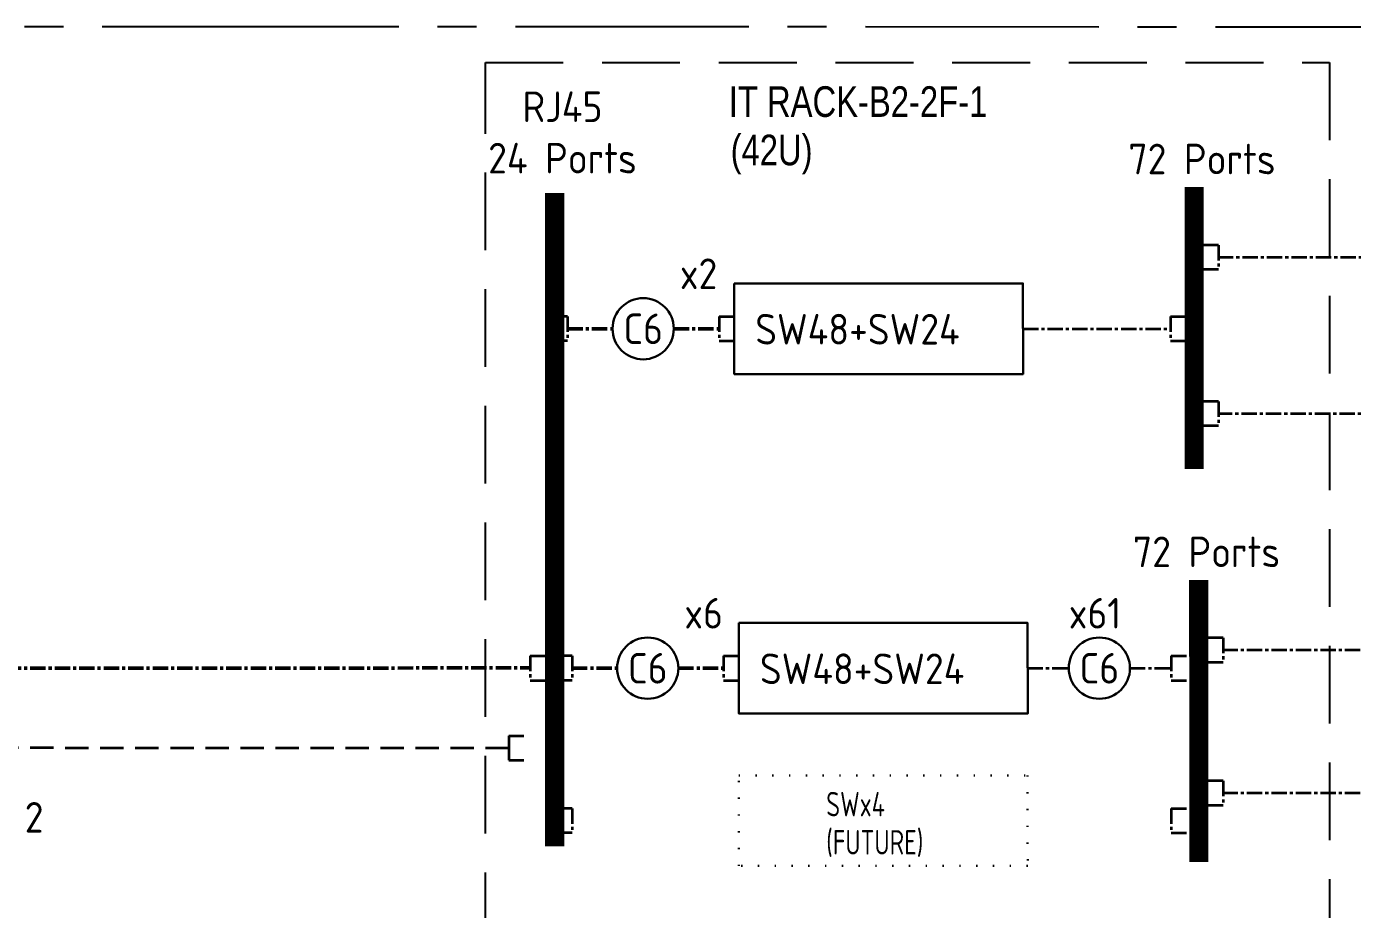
# Model space of a CAD drawing. Header units: millimetres. Extents: x -197 to 1453, y -101 to 618.
# Drawn here: x 587.1 to 695.3, y 387.4 to 459.5 of the extents above; entities that cross this region are included whole.
import ezdxf
from ezdxf.enums import TextEntityAlignment as Align

# ---------------------------------------------------------------- set-up
doc = ezdxf.new("R2010")
doc.units = ezdxf.units.MM
for name, pattern in [('HC-B_EC0-112 ZONE B-TELEPHONE & DATA SYSTEM SCHEMATIC (200529)$0$DOT', [6.35, 0, -6.35]), ('HC-B_EC0-112 ZONE B-TELEPHONE & DATA SYSTEM SCHEMATIC (200529)$0$x-219010-E-00_Tell & Data System Schematic$0$CENTER', [2, 1.25, -0.25, 0.25, -0.25]), ('HC-B_EC0-112 ZONE B-TELEPHONE & DATA SYSTEM SCHEMATIC (200529)$0$x-219010-E-00_Tell & Data System Schematic$0$GEC-COMM_CENTER2', [28.575, 19.05, -3.175, 3.175, -3.175]), ('HC-B_EC0-112 ZONE B-TELEPHONE & DATA SYSTEM SCHEMATIC (200529)$0$x-219010-E-00_Tell & Data System Schematic$0$GEC-COMM_HIDDEN', [9.525, 6.35, -3.175])]:
    doc.linetypes.add(name, pattern=pattern)
for name, color, linetype in [('HC-B_EC0-112 ZONE B-TELEPHONE & DATA SYSTEM SCHEMATIC (200529)$0$GEC- E-TEXT', 7, 'Continuous'), ('HC-B_EC0-112 ZONE B-TELEPHONE & DATA SYSTEM SCHEMATIC (200529)$0$GEC-E-COMM-ENCL', 7, 'HC-B_EC0-112 ZONE B-TELEPHONE & DATA SYSTEM SCHEMATIC (200529)$0$x-219010-E-00_Tell & Data System Schematic$0$GEC-COMM_CENTER2'), ('HC-B_EC0-112 ZONE B-TELEPHONE & DATA SYSTEM SCHEMATIC (200529)$0$GEC-G-ANNO-TEXT-EN', 7, 'Continuous')]:
    doc.layers.add(name, color=color, linetype=linetype)
for name, color, linetype, lineweight in [('HC-B_EC0-112 ZONE B-TELEPHONE & DATA SYSTEM SCHEMATIC (200529)$0$GEC-E-COMM-CABLE-CAT6', 3, 'HC-B_EC0-112 ZONE B-TELEPHONE & DATA SYSTEM SCHEMATIC (200529)$0$x-219010-E-00_Tell & Data System Schematic$0$CENTER', 35), ('HC-B_EC0-112 ZONE B-TELEPHONE & DATA SYSTEM SCHEMATIC (200529)$0$GEC-E-COMM-DIAG-EQPM', 6, 'Continuous', 30), ('HC-B_EC0-112 ZONE B-TELEPHONE & DATA SYSTEM SCHEMATIC (200529)$0$GEC-E-COMM-EQPM', 6, 'Continuous', 30), ('HC-B_EC0-112 ZONE B-TELEPHONE & DATA SYSTEM SCHEMATIC (200529)$0$GEC-E-COMM-FEED', 5, 'HC-B_EC0-112 ZONE B-TELEPHONE & DATA SYSTEM SCHEMATIC (200529)$0$x-219010-E-00_Tell & Data System Schematic$0$CENTER', 50), ('HC-B_EC0-112 ZONE B-TELEPHONE & DATA SYSTEM SCHEMATIC (200529)$0$GEC-E-COMM-OPTICAL FIBER- 4F', 5, 'HC-B_EC0-112 ZONE B-TELEPHONE & DATA SYSTEM SCHEMATIC (200529)$0$x-219010-E-00_Tell & Data System Schematic$0$GEC-COMM_HIDDEN', 35), ('HC-B_EC0-112 ZONE B-TELEPHONE & DATA SYSTEM SCHEMATIC (200529)$0$GEC-E-DIAG-EQPM', 6, 'Continuous', 30)]:
    doc.layers.add(name, color=color, linetype=linetype, lineweight=lineweight)
doc.styles.add('HC-B_EC0-112 ZONE B-TELEPHONE & DATA SYSTEM SCHEMATIC (200529)$0$x-219010-E-00_Tell & Data System Schematic$0$GEC-EN_Text Style-2.5mm-Isocp', font='isocp.shx', dxfattribs={"width": 0.8, "height": 2.5})
doc.styles.add('HC-B_EC0-112 ZONE B-TELEPHONE & DATA SYSTEM SCHEMATIC (200529)$0$x-219010-E-00_Tell & Data System Schematic$0$GEC-Text stype-EN', font='isocp.shx', dxfattribs={"height": 2.5})
doc.styles.add('HC-B_EC0-112 ZONE B-TELEPHONE & DATA SYSTEM SCHEMATIC (200529)$0$x-219010-E-00_Tell & Data System Schematic$0$GEC-VN_Text Style-2.5mm-Hoatbif-WF 0.8', font='hoatbif.shx', dxfattribs={"width": 0.8, "height": 2.5})

# ---------------------------------------------------------------- blocks, each defined once
blk = doc.blocks.new('*U123')
at = {"ltscale": 0.2}
blk.add_lwpolyline([(-11.79, 3.7), (11.78, 3.7), (11.79, -3.7), (-11.78, -3.7)], close=True, dxfattribs=at)
at = {"color": 7, "style": 'HC-B_EC0-112 ZONE B-TELEPHONE & DATA SYSTEM SCHEMATIC (200529)$0$x-219010-E-00_Tell & Data System Schematic$0$GEC-EN_Text Style-2.5mm-Isocp'}
for tag, p in [('GEC-NAME', (16.83, 3.64)), ('DESCRIPTION-1', (16.83, 0.14)), ('DESCRIPTION-2', (16.83, -3.36)), ('SPARE', (16.83, -6.86))]:
    blk.add_attdef(tag, p, '', height=2.5, dxfattribs=at)
blk = doc.blocks.new('HC-B_EC0-112 ZONE B-TELEPHONE & DATA SYSTEM SCHEMATIC (200529)$0$x-219010-E-00_Tell & Data System Schematic$0$GEC-E_COMMS-CONNECTION')
for p, q in [((0, 1), (0, -1)), ((0, 1), (1.25, 1)), ((0, -1), (1.25, -1))]:
    blk.add_line(p, q)
at = {"color": 7, "style": 'HC-B_EC0-112 ZONE B-TELEPHONE & DATA SYSTEM SCHEMATIC (200529)$0$x-219010-E-00_Tell & Data System Schematic$0$GEC-EN_Text Style-2.5mm-Isocp'}
for tag, p in [('GEC-NAME', (5.97, 2.04)), ('DESCRIPTION-1', (5.97, -1.46)), ('DESCRIPTION-2', (5.97, -4.96)), ('SPARE', (5.97, -8.46))]:
    blk.add_attdef(tag, p, '', height=2.5, dxfattribs=at)
blk = doc.blocks.new('HC-B_EC0-112 ZONE B-TELEPHONE & DATA SYSTEM SCHEMATIC (200529)$0$x-219010-E-00_Tell & Data System Schematic$0$GEC-E_COMMS-CABLE-CAT.6')
blk.add_circle((0, 0), 2.5)
at = {"color": 7, "style": 'HC-B_EC0-112 ZONE B-TELEPHONE & DATA SYSTEM SCHEMATIC (200529)$0$x-219010-E-00_Tell & Data System Schematic$0$GEC-EN_Text Style-2.5mm-Isocp'}
for tag, p in [('DESCRIPTION-1', (8.39, 0.28)), ('DESCRIPTION-2', (8.39, -3.22)), ('SPARE', (8.39, -6.72))]:
    blk.add_attdef(tag, p, '', height=2.5, dxfattribs=at)
blk.add_attdef('GEC-NAME', text='', height=2.5, dxfattribs=at).set_placement((0, 0), align=Align.MIDDLE)
blk = doc.blocks.new('HC-B_EC0-112 ZONE B-TELEPHONE & DATA SYSTEM SCHEMATIC (200529)$0$x-219010-E-00_Tell & Data System Schematic$0$GEC-E_COMMS-DENOTES NUMBER OF FIRES')
for points in [[(0.57, 1.87, 0, 1, 0), (-0.38, 0.4, 0, 0, 0), (-1.7, -1.84, 0, 0, 0)], [(1.43, 1.38, 0, 1, 0), (0.51, -0.21, 0, 0, 0), (-0.77, -2.38, 0, 0, 0)]]:
    blk.add_lwpolyline(points, format="xyseb")
blk.add_circle((0, 0), 2.5)
at = {"color": 7, "style": 'HC-B_EC0-112 ZONE B-TELEPHONE & DATA SYSTEM SCHEMATIC (200529)$0$x-219010-E-00_Tell & Data System Schematic$0$GEC-EN_Text Style-2.5mm-Isocp'}
for tag, p in [('GEC-NAME', (4.35, 2.97)), ('DESCRIPTION-1', (4.35, -0.53)), ('DESCRIPTION-2', (4.35, -4.03)), ('SPARE', (4.35, -7.53))]:
    blk.add_attdef(tag, p, '', height=2.5, dxfattribs=at)
blk = doc.blocks.new('HC-B_EC0-112 ZONE B-TELEPHONE & DATA SYSTEM SCHEMATIC (200529)$0$1')
at = {"layer": 'HC-B_EC0-112 ZONE B-TELEPHONE & DATA SYSTEM SCHEMATIC (200529)$0$GEC-E-COMM-ENCL'}
for p, q in [((478.95, 459.45), (598.38, 459.45)), ((598.4, 459.46), (776.57, 459.43))]:
    blk.add_line(p, q, dxfattribs=at)
blk = doc.blocks.new('HC-B_EC0-112 ZONE B-TELEPHONE & DATA SYSTEM SCHEMATIC (200529)')
at = {"layer": 'HC-B_EC0-112 ZONE B-TELEPHONE & DATA SYSTEM SCHEMATIC (200529)$0$GEC-E-COMM-CABLE-CAT6'}
for p, q in [((697.58, 440.61), (684.38, 440.61)), ((668.42, 434.78), (680.45, 434.78)), ((697.5, 427.84), (684.38, 427.84)), ((697.95, 408.53), (684.75, 408.53)), ((668.79, 407.06), (672.15, 407.06)), ((677.15, 407.06), (680.51, 407.06)), ((697.95, 396.85), (684.75, 396.85))]:
    blk.add_line(p, q, dxfattribs=at)
at = {"layer": 'HC-B_EC0-112 ZONE B-TELEPHONE & DATA SYSTEM SCHEMATIC (200529)$0$GEC-E-COMM-ENCL', "linetype": 'HC-B_EC0-112 ZONE B-TELEPHONE & DATA SYSTEM SCHEMATIC (200529)$0$x-219010-E-00_Tell & Data System Schematic$0$GEC-COMM_HIDDEN'}
blk.add_lwpolyline([(624.54, 456.52), (693.43, 456.52), (693.43, 374.51), (624.54, 374.51)], close=True, dxfattribs=at)
at = {"layer": 'HC-B_EC0-112 ZONE B-TELEPHONE & DATA SYSTEM SCHEMATIC (200529)$0$GEC-E-COMM-EQPM', "linetype": 'HC-B_EC0-112 ZONE B-TELEPHONE & DATA SYSTEM SCHEMATIC (200529)$0$DOT', "ltscale": 0.2}
blk.add_lwpolyline([(645.21, 398.31), (668.79, 398.31), (668.8, 390.91), (645.23, 390.91)], close=True, dxfattribs=at)
at = {"layer": 'HC-B_EC0-112 ZONE B-TELEPHONE & DATA SYSTEM SCHEMATIC (200529)$0$GEC-E-COMM-FEED', "color": 3}
for p, q in [((631.23, 434.78), (634.91, 434.78)), ((639.91, 434.78), (643.6, 434.78)), ((581.37, 407.06), (628.17, 407.08)), ((631.6, 407.06), (635.28, 407.06)), ((640.28, 407.06), (643.97, 407.06))]:
    blk.add_line(p, q, dxfattribs=at)
at = {"layer": 'HC-B_EC0-112 ZONE B-TELEPHONE & DATA SYSTEM SCHEMATIC (200529)$0$GEC-E-COMM-FEED', "color": 3, "const_width": 1.56}
for points in [[(682.39, 423.32), (682.39, 446.35)], [(630.18, 392.52), (630.18, 445.86)], [(682.77, 391.24), (682.76, 414.27)]]:
    blk.add_lwpolyline(points, dxfattribs=at)
at = {"layer": 'HC-B_EC0-112 ZONE B-TELEPHONE & DATA SYSTEM SCHEMATIC (200529)$0$GEC-E-COMM-OPTICAL FIBER- 4F', "ltscale": 0.3}
blk.add_line((626.43, 400.53), (569.01, 400.55), dxfattribs=at)
at = {"layer": 'HC-B_EC0-112 ZONE B-TELEPHONE & DATA SYSTEM SCHEMATIC (200529)$0$GEC-E-COMM-OPTICAL FIBER- 4F', "linetype": 'HC-B_EC0-112 ZONE B-TELEPHONE & DATA SYSTEM SCHEMATIC (200529)$0$x-219010-E-00_Tell & Data System Schematic$0$GEC-COMM_HIDDEN', "ltscale": 0.3}
blk.add_lwpolyline([(629.83, 444.36), (629.81, 444.36)], dxfattribs=at)
blk.add_blockref('HC-B_EC0-112 ZONE B-TELEPHONE & DATA SYSTEM SCHEMATIC (200529)$0$1', (0, 0))
at = {"layer": 'HC-B_EC0-112 ZONE B-TELEPHONE & DATA SYSTEM SCHEMATIC (200529)$0$GEC-E-COMM-CABLE-CAT6', "xscale": -1}
for p in [(684.38, 440.61), (631.23, 434.78), (684.38, 427.84), (684.75, 408.53), (631.6, 407.06), (684.75, 396.85), (631.6, 394.61)]:
    blk.add_blockref('HC-B_EC0-112 ZONE B-TELEPHONE & DATA SYSTEM SCHEMATIC (200529)$0$x-219010-E-00_Tell & Data System Schematic$0$GEC-E_COMMS-CONNECTION', p, dxfattribs=at)
at = {"layer": 'HC-B_EC0-112 ZONE B-TELEPHONE & DATA SYSTEM SCHEMATIC (200529)$0$GEC-E-COMM-CABLE-CAT6'}
for p in [(643.6, 434.78), (680.45, 434.78), (628.17, 407.06), (643.97, 407.06), (680.51, 407.06), (680.51, 394.61)]:
    blk.add_blockref('HC-B_EC0-112 ZONE B-TELEPHONE & DATA SYSTEM SCHEMATIC (200529)$0$x-219010-E-00_Tell & Data System Schematic$0$GEC-E_COMMS-CONNECTION', p, dxfattribs=at)
at = {"layer": 'HC-B_EC0-112 ZONE B-TELEPHONE & DATA SYSTEM SCHEMATIC (200529)$0$GEC-E-COMM-DIAG-EQPM'}
ref = blk.add_blockref('*U123', (656.63, 434.78), dxfattribs=at)
ref.add_attrib('GEC-NAME', 'SW48+SW24', (646.56, 433.49), dxfattribs={"layer": '0', "color": 7, "height": 2.5, "style": 'HC-B_EC0-112 ZONE B-TELEPHONE & DATA SYSTEM SCHEMATIC (200529)$0$x-219010-E-00_Tell & Data System Schematic$0$GEC-EN_Text Style-2.5mm-Isocp'})
ref = blk.add_blockref('*U123', (657.01, 407.06), dxfattribs=at)
ref.add_attrib('GEC-NAME', 'SW48+SW24', (646.94, 405.76), dxfattribs={"layer": '0', "color": 7, "height": 2.5, "style": 'HC-B_EC0-112 ZONE B-TELEPHONE & DATA SYSTEM SCHEMATIC (200529)$0$x-219010-E-00_Tell & Data System Schematic$0$GEC-EN_Text Style-2.5mm-Isocp'})
at = {"layer": 'HC-B_EC0-112 ZONE B-TELEPHONE & DATA SYSTEM SCHEMATIC (200529)$0$GEC-E-COMM-OPTICAL FIBER- 4F'}
ref = blk.add_blockref('HC-B_EC0-112 ZONE B-TELEPHONE & DATA SYSTEM SCHEMATIC (200529)$0$x-219010-E-00_Tell & Data System Schematic$0$GEC-E_COMMS-DENOTES NUMBER OF FIRES', (578.43, 400.75), dxfattribs=at)
ref.add_attrib('GEC-NAME', '0S1 4F x 2', (573.37, 393.63), dxfattribs={"layer": '0', "color": 7, "height": 2.5, "style": 'HC-B_EC0-112 ZONE B-TELEPHONE & DATA SYSTEM SCHEMATIC (200529)$0$x-219010-E-00_Tell & Data System Schematic$0$GEC-EN_Text Style-2.5mm-Isocp'})
blk.add_blockref('HC-B_EC0-112 ZONE B-TELEPHONE & DATA SYSTEM SCHEMATIC (200529)$0$x-219010-E-00_Tell & Data System Schematic$0$GEC-E_COMMS-CONNECTION', (626.43, 400.55), dxfattribs=at)
at = {"layer": 'HC-B_EC0-112 ZONE B-TELEPHONE & DATA SYSTEM SCHEMATIC (200529)$0$GEC-E-DIAG-EQPM', "color": 1}
ref = blk.add_blockref('HC-B_EC0-112 ZONE B-TELEPHONE & DATA SYSTEM SCHEMATIC (200529)$0$x-219010-E-00_Tell & Data System Schematic$0$GEC-E_COMMS-CABLE-CAT.6', (637.41, 434.78), dxfattribs=at)
ref.add_attrib('GEC-NAME', 'C6', dxfattribs={"layer": '0', "color": 7, "height": 2.5, "style": 'HC-B_EC0-112 ZONE B-TELEPHONE & DATA SYSTEM SCHEMATIC (200529)$0$x-219010-E-00_Tell & Data System Schematic$0$GEC-EN_Text Style-2.5mm-Isocp'}).set_placement((637.41, 434.78), align=Align.MIDDLE)
ref.add_attrib('DESCRIPTION-1', 'x2', (640.4, 438.02), dxfattribs={"layer": '0', "color": 7, "height": 2.5, "style": 'HC-B_EC0-112 ZONE B-TELEPHONE & DATA SYSTEM SCHEMATIC (200529)$0$x-219010-E-00_Tell & Data System Schematic$0$GEC-EN_Text Style-2.5mm-Isocp'})
ref = blk.add_blockref('HC-B_EC0-112 ZONE B-TELEPHONE & DATA SYSTEM SCHEMATIC (200529)$0$x-219010-E-00_Tell & Data System Schematic$0$GEC-E_COMMS-CABLE-CAT.6', (637.78, 407.06), dxfattribs=at)
ref.add_attrib('GEC-NAME', 'C6', dxfattribs={"layer": '0', "color": 7, "height": 2.5, "style": 'HC-B_EC0-112 ZONE B-TELEPHONE & DATA SYSTEM SCHEMATIC (200529)$0$x-219010-E-00_Tell & Data System Schematic$0$GEC-EN_Text Style-2.5mm-Isocp'}).set_placement((637.78, 407.06), align=Align.MIDDLE)
ref.add_attrib('DESCRIPTION-1', 'x6', (640.77, 410.3), dxfattribs={"layer": '0', "color": 7, "height": 2.5, "style": 'HC-B_EC0-112 ZONE B-TELEPHONE & DATA SYSTEM SCHEMATIC (200529)$0$x-219010-E-00_Tell & Data System Schematic$0$GEC-EN_Text Style-2.5mm-Isocp'})
ref = blk.add_blockref('HC-B_EC0-112 ZONE B-TELEPHONE & DATA SYSTEM SCHEMATIC (200529)$0$x-219010-E-00_Tell & Data System Schematic$0$GEC-E_COMMS-CABLE-CAT.6', (674.65, 407.06), dxfattribs=at)
ref.add_attrib('GEC-NAME', 'C6', dxfattribs={"layer": '0', "color": 7, "height": 2.5, "style": 'HC-B_EC0-112 ZONE B-TELEPHONE & DATA SYSTEM SCHEMATIC (200529)$0$x-219010-E-00_Tell & Data System Schematic$0$GEC-EN_Text Style-2.5mm-Isocp'}).set_placement((674.65, 407.06), align=Align.MIDDLE)
ref.add_attrib('DESCRIPTION-1', 'x61', (672.15, 410.3), dxfattribs={"layer": '0', "color": 7, "height": 2.5, "style": 'HC-B_EC0-112 ZONE B-TELEPHONE & DATA SYSTEM SCHEMATIC (200529)$0$x-219010-E-00_Tell & Data System Schematic$0$GEC-EN_Text Style-2.5mm-Isocp'})
at = {"layer": 'HC-B_EC0-112 ZONE B-TELEPHONE & DATA SYSTEM SCHEMATIC (200529)$0$GEC- E-TEXT', "style": 'HC-B_EC0-112 ZONE B-TELEPHONE & DATA SYSTEM SCHEMATIC (200529)$0$x-219010-E-00_Tell & Data System Schematic$0$GEC-Text stype-EN'}
for s, p in [('RJ45', (630.82, 452.91)), ('24 Ports', (630.82, 448.71)), ('72 Ports', (683.03, 448.64)), ('72 Ports', (683.4, 416.56))]:
    blk.add_text(s, height=2.5, dxfattribs=at).set_placement(p, align=Align.MIDDLE_CENTER)
at = {"layer": 'HC-B_EC0-112 ZONE B-TELEPHONE & DATA SYSTEM SCHEMATIC (200529)$0$GEC- E-TEXT', "style": 'HC-B_EC0-112 ZONE B-TELEPHONE & DATA SYSTEM SCHEMATIC (200529)$0$x-219010-E-00_Tell & Data System Schematic$0$GEC-VN_Text Style-2.5mm-Hoatbif-WF 0.8', "width": 0.8}
for s, p in [('IT RACK-B2-2F-1', (644.4, 454.58)), ('(42U)', (644.55, 450.63))]:
    blk.add_text(s, height=2.5, dxfattribs=at).set_placement(p, align=Align.TOP_LEFT)
at = {"layer": 'HC-B_EC0-112 ZONE B-TELEPHONE & DATA SYSTEM SCHEMATIC (200529)$0$GEC-G-ANNO-TEXT-EN', "linetype": 'HC-B_EC0-112 ZONE B-TELEPHONE & DATA SYSTEM SCHEMATIC (200529)$0$x-219010-E-00_Tell & Data System Schematic$0$GEC-COMM_HIDDEN', "char_height": 2, "attachment_point": 1, "line_spacing_factor": 0.6, "style": 'HC-B_EC0-112 ZONE B-TELEPHONE & DATA SYSTEM SCHEMATIC (200529)$0$x-219010-E-00_Tell & Data System Schematic$0$GEC-EN_Text Style-2.5mm-Isocp'}
for s, insert in [('SWx4', (652.35, 396.96)), ('(FUTURE)^I', (652.35, 393.84))]:
    blk.add_mtext_dynamic_manual_height_columns(s, width=19.3509, gutter_width=12.5, heights=[0], dxfattribs=dict(at, insert=insert))

msp = doc.modelspace()

# ---------------------------------------------------------------- block references
msp.add_blockref('HC-B_EC0-112 ZONE B-TELEPHONE & DATA SYSTEM SCHEMATIC (200529)', (0, 0))

doc.saveas('drawing.dxf')
